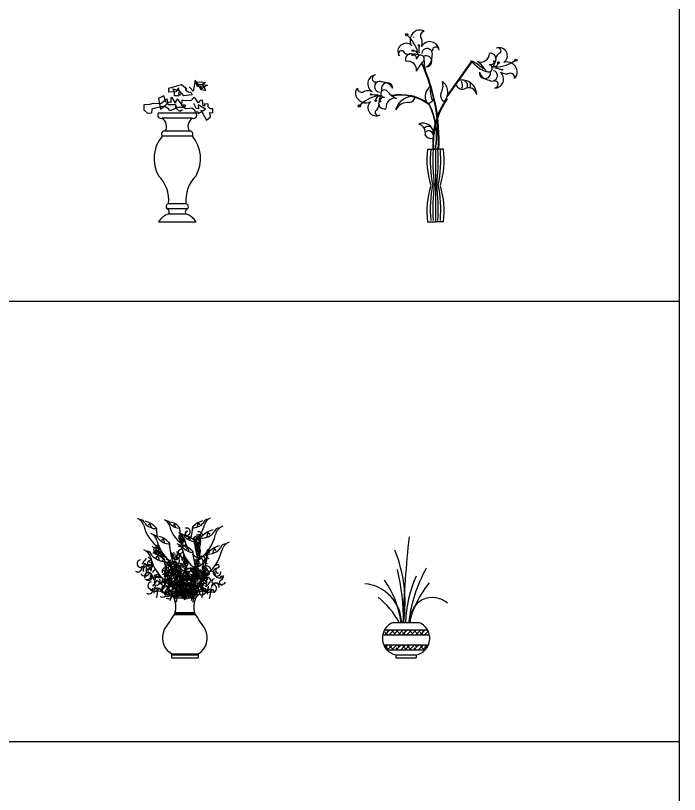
# Model space of a CAD drawing. Header units: millimetres. Extents: x 22565 to 38821, y 15578 to 26720.
# Drawn here: x 36164 to 38821, y 21149 to 24268 of the extents above; entities that cross this region are included whole.
import ezdxf

# ---------------------------------------------------------------- set-up
doc = ezdxf.new("R2010")
doc.units = ezdxf.units.MM
doc.layers.add('www.cad-blocks.net', color=7, linetype='Continuous')

# ---------------------------------------------------------------- blocks, each defined once
blk = doc.blocks.new('A$C1A305E3F')
for p, q in [((204.4, 566.7), (196.6, 522.9)), ((230.3, 528.5), (204.4, 566.7)), ((98.8, 535.2), (149.4, 549.8)), ((98.8, 519.5), (98.8, 535.2)), ((115.7, 531.9), (140.4, 526.2)), ((121.8, 520.4), (115.7, 531.9)), ((138.2, 536.4), (126.9, 520.6)), ((140.4, 526.2), (138.2, 536.4)), ((149.4, 549.8), (170.7, 533)), ((170.7, 533), (166.2, 528.5)), ((196.6, 522.9), (180.8, 540.8)), ((203.3, 558.8), (228, 561)), ((210.1, 552.1), (203.3, 558.8)), ((214.5, 539.7), (210.1, 552.1)), ((210.1, 552.1), (253.9, 547.6)), ((228, 544.2), (214.5, 539.7)), ((228, 561), (246, 557.7)), ((230.3, 533), (228, 544.2)), ((240.4, 539.7), (230.3, 533)), ((246, 557.7), (232, 549.8)), ((232, 549.8), (243.8, 533)), ((253.9, 547.6), (240.4, 539.7)), ((243.8, 533), (246, 526.2)), ((78.6, 504.9), (57.3, 493.7)), ((87.6, 479.1), (78.6, 504.9)), ((126.9, 520.6), (98.8, 519.5)), ((122.4, 503.8), (121.8, 520.4)), ((138.2, 504.9), (122.4, 503.8)), ((140.4, 526.2), (138.2, 504.9)), ((150, 515), (138.2, 504.9)), ((138.2, 504.9), (144.1, 510)), ((159.5, 503.8), (140.4, 526.2)), ((193.2, 508.3), (159.5, 503.8)), ((166.2, 528.5), (176.4, 520.6)), ((176.4, 520.6), (187.6, 518.4)), ((187.6, 518.4), (193.2, 508.3)), ((246, 526.2), (230.3, 528.5)), ((0, 470.1), (22.5, 471.2)), ((0, 446.5), (0, 470.1)), ((22.5, 471.2), (38.2, 474.6)), ((38.2, 474.6), (67.4, 473.5)), ((57.3, 493.7), (66.3, 451)), ((67.4, 473.5), (91, 492.6)), ((82, 463.4), (97.2, 478.5)), ((106.7, 478), (87.6, 479.1)), ((91, 492.6), (95.5, 469)), ((95.5, 469), (125.8, 469)), ((112.3, 498.2), (106.7, 495.9)), ((106.7, 495.9), (106.7, 478)), ((125.8, 474.6), (112.3, 498.2)), ((133.7, 492.6), (125.8, 481.3)), ((125.8, 481.3), (125.8, 474.6)), ((125.8, 469), (126.9, 462.3)), ((159.5, 458.9), (133.7, 492.6)), ((151.6, 487), (150.5, 465.6)), ((150.5, 465.6), (162.9, 470.1)), ((164, 484.7), (151.6, 487)), ((162.9, 470.1), (166.2, 463.4)), ((189.8, 485.8), (164, 484.7)), ((192.1, 490.3), (189.8, 485.8)), ((198.8, 498.2), (192.1, 490.3)), ((204.4, 494.8), (198.8, 498.2)), ((208.9, 454.4), (198.8, 473.5)), ((216.8, 476.9), (204.4, 494.8)), ((222.4, 480.2), (216.8, 476.9)), ((216.8, 467.9), (217.9, 452.2)), ((246, 451), (216.8, 467.9)), ((223.5, 485.8), (222.4, 480.2)), ((233.6, 487), (223.5, 485.8)), ((237, 464.5), (233.6, 487)), ((242.6, 472.4), (242.6, 463.4)), ((256.1, 471.2), (242.6, 472.4)), ((256.1, 460), (256.1, 471.2)), ((15.7, 433.1), (0, 446.5)), ((31.5, 451), (30.3, 435.3)), ((44.9, 454.4), (31.5, 451)), ((82, 463.4), (44.9, 454.4)), ((66.3, 451), (82, 463.4)), ((98.8, 451), (82, 463.4)), ((102.2, 444.3), (98.8, 451)), ((112.3, 448.8), (102.2, 444.3)), ((129.2, 454.4), (112.3, 448.8)), ((126.9, 462.3), (124, 459.1)), ((124, 459.1), (159.5, 458.9)), ((142.7, 442.1), (129.2, 454.4)), ((153.9, 448.8), (142.7, 442.1)), ((166.2, 463.4), (159.5, 458.9)), ((159.5, 458.9), (166.2, 453.3)), ((166.2, 453.3), (182, 455.5)), ((182, 455.5), (191, 456.6)), ((191, 456.6), (202.2, 447.7)), ((202.2, 447.7), (204.4, 440.9)), ((204.4, 440.9), (214.5, 442.1)), ((217.9, 452.2), (208.9, 454.4)), ((214.5, 442.1), (216.8, 434.2)), ((216.8, 434.2), (246, 451)), ((226.9, 448.8), (250.5, 407.3)), ((242.6, 463.4), (237, 464.5)), ((264, 452.2), (256.1, 460)), ((262.8, 437.6), (275.2, 436.4)), ((266.2, 420.7), (262.8, 437.6)), ((275.2, 452.2), (264, 452.2)), ((275.2, 442.1), (275.2, 452.2)), ((275.2, 436.4), (275.2, 442.1)), ((30.3, 435.3), (15.7, 433.1)), ((209.2, 435.1), (56.6, 435.1)), ((193.3, 414.3), (72.5, 414.3)), ((250.5, 407.3), (266.2, 420.7)), ((193.3, 343.4), (72.5, 343.4)), ((181.1, 363), (84.8, 363)), ((167.6, 72.1), (98.2, 72.1)), ((172.5, 51.3), (93.3, 51.3)), ((167.6, 30.6), (98.2, 30.6)), ((57.9, 0), (208, 0))]:
    blk.add_line(p, q)
for centre, radius, start, end in [((69.1, 428.1), 14.3, 150.8087, 284.0366), ((51.9, 382.3), 38.1, 329.5955, 57.2056), ((213.9, 382.3), 38.1, 122.7944, 210.4045), ((196.7, 428.1), 14.3, 255.9634, 29.1913), ((180.6, 253.3), 140.7, 140.19, 209.2554), ((82.1, 351), 12.2, 77.6069, 218.3503), ((183.7, 351), 12.2, 321.6497, 102.3931), ((85.2, 253.3), 140.7, 330.7446, 39.81), ((-38.4, 86.6), 137.3, 353.9626, 45.526), ((304.2, 86.6), 137.3, 134.474, 186.0374), ((99.8, 60.8), 11.4, 97.7566, 235.7467), ((166.1, 60.8), 11.4, 304.2533, 82.2434), ((86.1, 38.7), 14.6, 326.3131, 60.1835), ((179.8, 38.7), 14.6, 119.8165, 213.6869), ((116.2, -35.1), 68.1, 105.327, 148.962), ((149.6, -35.1), 68.1, 31.038, 74.673)]:
    blk.add_arc(centre, radius, start, end)
blk = doc.blocks.new('A$C2B0B4164')
for p, q in [((521.5, 716), (663.1, 917.5)), ((524.8, 713.8), (666.4, 915.3)), ((663.1, 917.5), (711.3, 875.4)), ((711.3, 875.4), (744.4, 860.4)), ((412.7, 415), (457.6, 415)), ((457.6, 415), (457.6, 0.8)), ((502.5, 415), (457.6, 415)), ((412.7, 0), (457.6, 0)), ((502.5, 0), (457.6, 0))]:
    blk.add_line(p, q)
for centre, radius in [((292.3, 1070.9), 6.46), ((328.2, 979.1), 4.69), ((362.2, 1009.6), 3.13), ((326.7, 953.9), 3.13), ((793.2, 917.6), 3.13), ((817.4, 910.4), 4.69), ((918, 924.3), 6.46), ((839.3, 870.3), 3.13), ((87.3, 728.3), 3.13), ((21.5, 662.6), 6.46), ((115.5, 692.3), 4.69), ((140.5, 689.2), 3.13)]:
    blk.add_circle(centre, radius)
for centre, radius, start, end in [((158, 914.2), 206.3, 15.2563, 49.4157), ((374.8, 1036.8), 62.4, 114.3737, 209.5955), ((366, 1055.3), 42, 51.0867, 113.8567), ((395.2, 1064.2), 23.9, 96.7251, 226.8237), ((358.6, 1092.4), 43.7, 231.2119, 237.4382), ((295, 1025.3), 86.5, 344.4603, 14.3626), ((425.1, 978), 52.6, 13.7821, 152.7222), ((289.4, 974), 47, 47.4326, 212.1274), ((474.7, 983.4), 112.6, 166.4198, 189.0061), ((409.5, 961.2), 30.2, 338.7278, 177.1824), ((458.9, 980.3), 19.4, 6.3475, 186.2145), ((821.4, 949.3), 47, 304.1629, 108.8578), ((814.3, 977.7), 18, 322.126, 116.7489), ((263.4, 960.6), 18, 65.3957, 220.0186), ((305, 997.6), 39.8, 211.1051, 278.4003), ((317.7, 928.8), 32.7, 2.8859, 199.5573), ((328.8, 947.9), 31.3, 9.2537, 99.7224), ((339.4, 927.4), 31.9, 57.7416, 110.9434), ((372.4, 932), 21.1, 326.8494, 177.2381), ((403.6, 917.8), 32.4, 275.6593, 118.676), ((368.1, 943.8), 69.9, 303.5961, 5.3153), ((716.7, 962.7), 49.1, 247.446, 359.6466), ((770.9, 932.1), 32.7, 259.6162, 96.2877), ((840.7, 928.7), 39.8, 107.8355, 175.1306), ((300.4, 869), 49.1, 350.7157, 102.9162), ((520.6, 785.8), 187.5, 134.1143, 156.3305), ((-583.7, 465.9), 1058.2, 357.2177, 24.6664), ((-580.3, 465.9), 1058.2, 357.2177, 24.6664), ((824.8, 943.3), 433.4, 183.0041, 193.873), ((571.2, 708.4), 230, 46.5722, 67.2803), ((585.2, 767.5), 187.5, 30.8447, 53.0608), ((761.4, 878.1), 21.1, 223.5798, 73.9685), ((786.9, 917), 31.3, 265.9841, 356.4528), ((764.5, 911.3), 31.9, 314.472, 7.6737), ((793.3, 1090.9), 206.3, 271.9867, 306.1461), ((862.9, 851.8), 62.4, 11.1041, 106.3259), ((740.5, 851.1), 32.4, 172.3897, 15.4064), ((773.9, 879.7), 69.9, 200.3265, 262.0457), ((781.4, 835.4), 30.2, 235.4582, 73.9128), ((794.1, 816.3), 52.6, 270.5124, 49.4526), ((788, 766.8), 112.6, 63.1501, 85.7365), ((870, 932.1), 86.5, 241.1907, 271.093), ((884.9, 825.6), 23.9, 353.4554, 123.5541), ((882.9, 853.1), 42, 307.8171, 10.587), ((123, 789), 52.6, 99.9627, 238.9029), ((115.2, 818.9), 19.4, 96.3475, 276.2145), ((138.8, 772.2), 30.2, 64.9085, 263.3631), ((410.7, 778.6), 89.9, 329.7155, 15.4), ((448.3, 739.6), 79.8, 319.9584, 52.0761), ((608.8, 726.1), 84.3, 0.8012, 102.3721), ((572, 780.2), 40.5, 335.4354, 33.3763), ((613.4, 779.9), 27.6, 337.6085, 67.6895), ((765.4, 775.7), 43.7, 41.7616, 47.9879), ((796.9, 785.5), 19.4, 266.8972, 86.7642), ((42, 735.2), 42, 137.2674, 200.0373), ((35, 764.8), 23.9, 182.9057, 313.0044), ((144.7, 833.7), 43.7, 231.2119, 237.4382), ((181.7, 763.4), 32.4, 1.84, 204.8567), ((153.4, 729.8), 69.9, 29.7768, 91.496), ((466.5, 716.5), 68.7, 121.0301, 209.9892), ((555.5, 746.2), 127.8, 166.7656, 205.4832), ((612.3, 802.4), 43.5, 191.7854, 285.4296), ((646.9, 719.5), 46.9, 9.5813, 119.3634), ((601.4, 783), 56.1, 339.6005, 7.7044), ((61, 742.7), 62.4, 200.5544, 295.7762), ((168.9, 518.2), 206.3, 101.437, 135.5964), ((67.2, 662.3), 86.5, 70.641, 100.5433), ((121, 838.8), 112.6, 252.6004, 275.1868), ((146.6, 690.8), 31.3, 95.4344, 185.9031), ((167.9, 700.1), 31.9, 143.9223, 197.124), ((165.4, 733.3), 21.1, 53.0301, 263.4188), ((321.1, 871.4), 187.5, 220.295, 242.5111), ((259.1, 454), 269.8, 53.1322, 101.1699), ((260.2, 457.3), 269.8, 53.1322, 101.1699), ((332.9, 610.7), 107.7, 87.4522, 164.144), ((306.1, 716.8), 34.6, 272.4351, 357.4811), ((523.6, 721.3), 37.3, 161.189, 242.4685), ((118, 653.3), 47, 133.6132, 298.3081), ((95.5, 670.4), 39.8, 297.2858, 4.5809), ((164.9, 678.5), 32.7, 89.0666, 285.738), ((223.5, 657.3), 49.1, 76.8963, 189.0969), ((300.4, 601.6), 80.9, 84.9167, 151.6163), ((294.1, 873.7), 233.7, 302.3218, 308.674), ((49.3, 486.1), 414.7, 349.5986, 26.3113), ((50.4, 489.4), 414.7, 349.5986, 26.3113), ((891.8, 450.5), 450.1, 145.3685, 184.5798), ((895.2, 448.2), 450.1, 145.3685, 184.5798), ((129.6, 626.5), 18, 151.5764, 306.1992), ((386.1, 503.9), 60.1, 0.8219, 113.783), ((348.4, 509.3), 51.4, 344.7389, 74.8216), ((417.5, 509.2), 36.2, 73.0895, 134.9447), ((431.1, 514.8), 38.3, 210.0012, 283.6617), ((419.8, 496.4), 23.5, 5.6223, 132.3572), ((880.2, 350.9), 471.9, 172.1989, 197.4216), ((1125.3, 352.5), 698.1, 174.8994, 191.8426), ((1728.7, 355), 1286.3, 177.3475, 186.5083), ((-813.5, 355), 1286.3, 353.4917, 2.6525), ((-210.1, 352.5), 698.1, 348.1574, 5.1006), ((35, 350.9), 471.9, 342.5784, 7.8011), ((880.2, 64.1), 471.9, 162.5784, 187.8011), ((1125.3, 69.4), 698.1, 168.1574, 185.1006), ((1728.7, 66.9), 1286.3, 173.4917, 182.6525), ((-813.5, 66.9), 1286.3, 357.3475, 6.5083), ((-210.1, 69.4), 698.1, 354.8994, 11.8426), ((35, 64.1), 471.9, 352.1989, 17.4216)]:
    blk.add_arc(centre, radius, start, end)
blk = doc.blocks.new('*X53')
at = {"color": 0}
for p, q in [((53487.5, -6314.3), (53487.5, -6300)), ((53500, -6314.3), (53500, -6294.3)), ((53512.5, -6314.3), (53512.5, -6300)), ((53525, -6314.3), (53525, -6294.3)), ((53537.5, -6314.3), (53537.5, -6300)), ((53550, -6314.3), (53550, -6294.3)), ((53562.5, -6314.3), (53562.5, -6300)), ((53575, -6314.3), (53575, -6294.3)), ((53587.5, -6314.3), (53587.5, -6300)), ((53600, -6314.3), (53600, -6294.3)), ((53612.5, -6314.3), (53612.5, -6300)), ((53625, -6314.3), (53625, -6294.3)), ((53637.5, -6314.3), (53637.5, -6300)), ((53650, -6314.3), (53650, -6294.3)), ((53662.5, -6314.3), (53662.5, -6300)), ((53675, -6314.3), (53675, -6294.3)), ((53687.5, -6314.3), (53687.5, -6300)), ((53700, -6314.3), (53700, -6294.3))]:
    blk.add_line(p, q, dxfattribs=at)
blk = doc.blocks.new('A$C60EF3755')
for p, q in [((186.8, 450.2), (203.8, 442.1)), ((150.2, 247.1), (244.8, 247.1)), ((153.7, 239.7), (241.3, 239.7)), ((164.3, 247.1), (230.7, 247.1)), ((155.5, 173.1), (239.6, 173.1)), ((158.6, 180.5), (236.9, 180.5)), ((144.1, 14.7), (144.1, 0)), ((144.1, 14.7), (251, 14.7)), ((144.1, 11.1), (251, 11.1)), ((251, 14.7), (251, 0)), ((144.1, 0), (251, 0))]:
    blk.add_line(p, q)
for points in [[(144.1, 14.7, -0.387997), (116.3, 113.5, 0.002068), (156.5, 174.7, 0.202525), (150.2, 247.1)], [(251, 14.7, 0.387997), (278.8, 113.5, -0.002068), (238.6, 174.7, -0.202525), (244.8, 247.1)]]:
    blk.add_lwpolyline(points, format="xyb")
for centre, radius, start, end in [((-7.4, 519.5), 41.2, 14.5939, 68.726), ((19.1, 534.3), 18, 12.4562, 95.3561), ((83.4, 577.7), 61.2, 220.1889, 270.8542), ((22.8, 472.1), 75.9, 42.5308, 76.8744), ((60, 526.6), 9.34, 108.411, 161.5367), ((39.8, 520), 23.2, 358.8248, 41.8566), ((103.1, 520.8), 33.4, 14.5939, 68.726), ((124.5, 532.8), 14.5, 12.4562, 95.3561), ((176.6, 567.9), 49.6, 220.1889, 270.8542), ((127.5, 482.4), 61.5, 42.5308, 76.8744), ((157.7, 526.5), 7.57, 108.411, 161.5367), ((141.3, 521.2), 18.8, 358.8248, 41.8566), ((227.2, 577.4), 57.8, 269.1458, 319.8111), ((284.5, 477.7), 71.7, 103.1256, 137.4692), ((137.4, 563.8), 141.5, 315.004, 347.128), ((268.4, 522.9), 21.9, 138.1434, 181.1752), ((249.3, 529.2), 8.83, 18.4633, 71.589), ((287.9, 536.4), 17, 84.6439, 167.5438), ((313, 522.4), 38.9, 111.274, 165.4061), ((178.4, 563.2), 149.7, 192.872, 236.1055), ((73.5, 513.4), 11.2, 321.2368, 64.1659), ((439.7, 544.7), 358.7, 186.1034, 189.5299), ((253.6, 556.2), 121.3, 192.872, 236.1055), ((168.6, 515.9), 9.1, 321.2368, 64.1659), ((160.7, 468), 34.3, 14.5939, 68.726), ((465.2, 541.2), 290.5, 186.1034, 197.2966), ((204.2, 504.5), 14.7, 231.2989, 113.2753), ((208.7, 496), 10.9, 99.5536, 273.877), ((209.2, 495), 10.9, 99.5536, 273.877), ((-109.5, 546.2), 338.9, 348.6849, 353.8966), ((236.6, 516.7), 10.6, 115.8341, 218.7632), ((253.2, 488.8), 14.7, 358.4805, 113.2753), ((260.3, 549.5), 71.4, 269.1458, 319.8111), ((331, 426.3), 88.5, 103.1256, 137.4692), ((311.1, 482.2), 27, 138.1434, 181.1752), ((287.5, 489.9), 10.9, 18.4633, 71.589), ((335.2, 498.9), 20.9, 84.6439, 167.5438), ((366.1, 481.6), 48.1, 111.274, 165.4061), ((45.7, 459.1), 41.2, 14.5939, 68.726), ((72.1, 473.9), 18, 12.4562, 95.3561), ((231.5, 502.8), 149.7, 192.872, 236.1055), ((136.4, 517.3), 61.2, 220.1889, 270.8542), ((75.8, 411.7), 75.9, 42.5308, 76.8744), ((113, 466.2), 9.34, 108.411, 161.5367), ((92.8, 459.6), 23.2, 358.8248, 41.8566), ((183.2, 482.8), 10.9, 99.5536, 273.877), ((183.7, 481.8), 10.9, 99.5536, 273.877), ((187.1, 477.3), 10.9, 99.5536, 273.877), ((187.6, 476.3), 10.9, 99.5536, 273.877), ((188.3, 467.5), 10.9, 99.5536, 273.877), ((188.8, 466.5), 10.9, 99.5536, 273.877), ((192.2, 462), 10.9, 99.5536, 273.877), ((182.8, 480.3), 15, 12.4562, 95.3561), ((192.7, 461), 10.9, 99.5536, 273.877), ((197.9, 468.3), 15.5, 113.3874, 190.2451), ((188.4, 462.3), 14.7, 67.2774, 113.2753), ((198.4, 467.3), 15.5, 113.5513, 190.2451), ((188.9, 461.3), 14.7, 68.5059, 113.2753), ((201.9, 462.8), 15.5, 120.3841, 190.2451), ((192.4, 456.7), 14.7, 78.5456, 113.2753), ((202.4, 461.8), 15.5, 121.3843, 190.2451), ((192.9, 455.7), 14.7, 79.4756, 113.2753), ((127.3, 489.8), 67.3, 339.0222, 349.7295), ((127.8, 488.8), 67.3, 339.0222, 349.2823), ((57.2, 587.3), 182.1, 317.5279, 319.5788), ((57.7, 586.2), 182.1, 317.5279, 319.5061), ((315.6, 504.4), 124.8, 192.872, 210.4659), ((236.4, 516.4), 51, 220.1889, 270.8542), ((185.8, 428.5), 63.2, 42.5308, 76.8744), ((216.9, 473.9), 7.79, 108.411, 161.5367), ((200, 468.4), 19.3, 358.8248, 41.8566), ((232.7, 466.1), 10.9, 99.5536, 116.9025), ((234.9, 468), 6.5, 279.5536, 144.4987), ((245, 470.9), 15.2, 3.0775, 169.6958), ((231.5, 494.2), 21, 267.2115, 326.9467), ((241.8, 459.9), 15.2, 3.0775, 129.7826), ((228.1, 462.9), 9.37, 321.2368, 64.1659), ((228.3, 483.1), 21, 295.4649, 326.9467), ((173.7, 462), 67.3, 342.9816, 8.2873), ((176.8, 473), 67.3, 339.0222, 8.2873), ((106.7, 570.5), 182.1, 317.5279, 326.6766), ((253.2, 488.8), 14.7, 231.2989, 291.9444), ((250.1, 477.7), 14.7, 26.9197, 113.2753), ((149.4, 532.6), 174.7, 303.8945, 347.128), ((271.8, 474.5), 13.1, 115.8341, 218.7632), ((81.9, 460.2), 21, 219.4077, 305.6566), ((83.1, 432.1), 10.9, 99.5536, 273.877), ((85.3, 434), 6.5, 279.5536, 144.4987), ((95.4, 436.9), 15.2, 107.4572, 201.4326), ((27.3, 439), 67.3, 339.0222, 8.2873), ((126.5, 453), 11.2, 321.2368, 64.1659), ((492.7, 484.3), 358.7, 186.1034, 197.2966), ((154.2, 424.3), 34.3, 14.5939, 68.726), ((176.5, 431.9), 14.7, 72.4369, 113.2753), ((178.6, 439.5), 6.5, 65.198, 144.4987), ((176.3, 436.6), 15, 12.4562, 95.3561), ((178.6, 439.5), 6.5, 279.5536, 358.742), ((229.8, 472.8), 51, 220.1889, 270.8542), ((188.4, 462.3), 14.7, 282.4307, 329.3977), ((188.9, 461.3), 14.7, 286.6407, 329.1262), ((179.3, 384.8), 63.2, 42.5308, 76.8744), ((190.7, 460.3), 15.1, 289.226, 322.6142), ((191.2, 459.2), 15.1, 292.8444, 322.5303), ((192.4, 456.7), 14.7, 300.138, 323.7718), ((192.9, 455.7), 14.7, 303.3572, 323.8177), ((210.4, 430.2), 7.79, 108.411, 161.5367), ((193.5, 424.7), 19.3, 358.8248, 41.8566), ((237.9, 445.5), 14.7, 278.3512, 113.2753), ((533.3, 488.9), 298.9, 186.1034, 197.2966), ((244.3, 440.5), 15.5, 26.6504, 120.1543), ((231.7, 456.9), 6.5, 318.9324, 33.3608), ((234.8, 434.4), 14.7, 299.7489, 80.9435), ((103.6, 559.4), 182.1, 317.5279, 326.6766), ((229.7, 427.6), 15.2, 3.0775, 55.0064), ((237.8, 450.8), 10.9, 273.5775, 273.877), ((236.3, 449), 15.1, 282.0749, 8.8509), ((250.1, 477.7), 14.7, 231.2989, 316.34), ((-155.5, 511), 418.5, 342.7034, 353.8966), ((260.3, 423.8), 15.2, 103.7502, 201.4326), ((285.4, 485.4), 71.4, 269.1458, 319.8111), ((356.1, 362.2), 88.5, 103.1256, 137.4692), ((360.4, 434.8), 20.9, 84.6439, 167.5438), ((391.3, 417.5), 48.1, 111.274, 165.4061), ((16.4, 388.9), 45.8, 14.5939, 68.726), ((45.9, 405.4), 19.9, 12.4562, 95.3561), ((117.3, 453.6), 68, 220.1889, 270.8542), ((49.9, 336.3), 84.3, 42.5308, 76.8744), ((86.7, 415), 15.1, 96.0568, 169.8051), ((88.2, 416.8), 10.9, 99.5536, 184.0058), ((91.3, 396.9), 10.4, 108.411, 161.5367), ((98.3, 441.3), 21, 219.4077, 290.4445), ((97.8, 417.6), 15.5, 85.7465, 190.2451), ((88.4, 411.5), 14.7, 327.2786, 113.2753), ((68.9, 389.5), 25.8, 358.8248, 41.8566), ((99.5, 413.2), 10.9, 99.5536, 191.1525), ((-42.8, 536.5), 182.1, 317.5279, 322.9549), ((103.1, 396.2), 15.1, 96.0568, 127.396), ((104.6, 397.9), 10.9, 99.5536, 132.0755), ((86.7, 415), 15.1, 320.0864, 8.8509), ((114.3, 398.7), 15.5, 102.0269, 158.999), ((43.7, 420.2), 67.3, 340.838, 354.9817), ((141.6, 417), 10.9, 99.5536, 105.771), ((128.4, 413.8), 15.5, 349.7549, 47.2639), ((155.9, 409.1), 10.9, 99.5536, 273.877), ((159.9, 403.6), 10.9, 99.5536, 273.877), ((170.7, 394.7), 15.5, 349.7549, 190.2451), ((100.1, 416.1), 67.3, 339.0222, 8.2873), ((30, 513.6), 182.1, 317.5279, 326.6766), ((176.5, 431.9), 14.7, 231.2989, 332.4954), ((181.4, 422.3), 10.9, 99.5536, 273.877), ((201.2, 390.8), 15.5, 105.6835, 190.2451), ((309, 460.7), 124.8, 192.872, 236.1055), ((201.9, 407.4), 10.9, 141.9734, 273.877), ((221.6, 419.2), 9.37, 321.2368, 64.1659), ((315.6, 504.4), 124.8, 226.3461, 236.1055), ((526.8, 445.3), 298.9, 186.1034, 197.2966), ((246.8, 447.1), 21, 253.6965, 291.7797), ((257.1, 412.7), 15.2, 99.4635, 159.3242), ((243.6, 436), 21, 270.1395, 294.2688), ((94.4, 513), 182.1, 325.7449, 326.6766), ((265.6, 390.2), 15.5, 349.7549, 190.2451), ((189, 414.9), 67.3, 339.0222, 8.2873), ((192.1, 425.9), 67.3, 339.0222, 8.2873), ((174.5, 468.5), 174.7, 303.8945, 347.128), ((282.4, 405.3), 6.5, 279.5536, 144.4987), ((292.9, 408.6), 10.9, 99.5536, 273.877), ((296.9, 410.4), 13.1, 115.8341, 218.7632), ((290.1, 425.7), 6.5, 279.5536, 144.4987), ((336.2, 418.1), 27, 138.1434, 181.1752), ((312.6, 425.8), 10.9, 18.4633, 71.589), ((20.8, 376.3), 15.1, 96.0568, 8.8509), ((-108.8, 497.7), 182.1, 317.5279, 326.6766), ((52.8, 391.7), 21, 219.4077, 316.0053), ((53, 368.9), 14.7, 231.2989, 113.2753), ((62.5, 375), 15.5, 86.8616, 190.2451), ((66.6, 416.9), 21, 219.4077, 256.3997), ((222.9, 437.5), 166.3, 192.872, 236.1055), ((-1.9, 370.5), 67.3, 339.0222, 8.2873), ((74.5, 386.3), 14.7, 231.2989, 251.4381), ((110.7, 389.8), 15.2, 3.0775, 123.987), ((122.9, 403.3), 21, 219.4077, 326.9467), ((42.5, 391.9), 67.3, 3.1609, 8.2873), ((97.2, 413.1), 21, 305.5446, 326.9467), ((106.3, 382.2), 12.5, 321.2368, 64.1659), ((100.8, 388.9), 16.7, 355.9491, 23.7045), ((513.2, 416.9), 398.5, 186.1034, 197.2966), ((-17.1, 526.7), 182.1, 317.5279, 318.0072), ((132.9, 364.2), 15.1, 96.0568, 8.8509), ((-132.2, 210.5), 318.8, 7.6368, 37.5908), ((139.4, 394), 21, 219.4077, 326.9467), ((129, 376.8), 6.5, 279.5536, 144.4987), ((68.3, 382.2), 67.3, 339.0222, 8.2873), ((144.7, 397.9), 14.7, 231.2989, 284.9477), ((152.9, 370.7), 15.2, 3.0775, 201.4326), ((3.4, 485.7), 182.1, 317.5279, 326.6766), ((147.9, 375.7), 16.7, 236.7225, 23.7045), ((156.9, 365.2), 15.2, 3.0775, 201.4326), ((161.2, 388.6), 14.7, 231.2989, 113.2753), ((-70, 255.1), 253.9, 359.3056, 28.4885), ((170, 390.2), 21, 219.4077, 326.9467), ((174.7, 362.9), 15.5, 349.7549, 190.2451), ((115.4, 369), 67.3, 339.0222, 8.2873), ((191.8, 384.8), 14.7, 231.2989, 113.2753), ((195.7, 379.2), 14.7, 231.2989, 113.2753), ((202, 381.2), 10.9, 99.5536, 273.877), ((208.4, 372.6), 15.5, 92.9299, 190.2451), ((199.1, 398.4), 6.5, 103.4128, 144.4987), ((205.1, 394.8), 10.9, 128.4672, 273.877), ((-279.2, 305.8), 484.4, 352.9949, 11.5777), ((206.7, 379.7), 10.9, 99.5536, 273.877), ((199.1, 398.4), 6.5, 279.5536, 315.6588), ((594.2, 261.8), 372.1, 160.5438, 181.5098), ((223.9, 391.5), 15.1, 316.3373, 8.8509), ((239.8, 369.6), 10.9, 99.5536, 114.7993), ((238.6, 397.7), 21, 262.2938, 326.9467), ((242, 371.5), 6.5, 279.5536, 144.4987), ((179.8, 368.4), 67.3, 339.0222, 8.2873), ((184, 376.6), 67.3, 339.0222, 8.2873), ((256.2, 384.2), 14.7, 231.2989, 113.2753), ((253.1, 372.2), 6.5, 279.5536, 144.4987), ((-130.4, 446.9), 418.5, 342.7034, 353.8966), ((281.8, 373.4), 10.9, 99.5536, 273.877), ((285.3, 388.2), 10.9, 99.5536, 273.877), ((9.2, 359.9), 16.7, 236.7225, 23.7045), ((44.8, 351), 15.2, 3.0775, 201.4326), ((-23.4, 353.1), 67.3, 339.0222, 8.2873), ((59.1, 348.3), 10.9, 99.5536, 273.877), ((56.2, 365.4), 6.5, 279.5536, 144.4987), ((-66.7, 464), 182.1, 317.5279, 323.0174), ((99.3, 345.2), 15.5, 176.1025, 190.2451), ((110.9, 342.2), 6.5, 279.5536, 144.4987), ((121, 345.1), 15.2, 3.0775, 201.4326), ((121.3, 347.8), 16.7, 236.7225, 23.7045), ((52.8, 347.2), 67.3, 339.0222, 8.2873), ((-17.2, 444.7), 182.1, 317.5279, 326.6766), ((131.9, 359.6), 10.9, 99.5536, 273.877), ((136.9, 337.2), 10.9, 99.5536, 273.877), ((143.5, 362.3), 21, 219.4077, 326.9467), ((149.2, 342), 15.2, 3.0775, 201.4326), ((156.9, 339), 15.2, 3.0775, 201.4326), ((160.1, 352.5), 15.2, 3.0775, 201.4326), ((155, 357.6), 16.7, 236.7225, 23.7045), ((161.6, 337.5), 15.2, 3.0775, 201.4326), ((88.8, 341.1), 67.3, 339.0222, 8.2873), ((162.9, 340.7), 10.9, 99.5536, 273.877), ((160, 357.9), 6.5, 279.5536, 144.4987), ((165.2, 356.9), 14.7, 231.2989, 113.2753), ((178.7, 356.9), 21, 219.4077, 326.9467), ((187, 338), 15.1, 96.0568, 8.8509), ((192.2, 333.7), 15.2, 3.0775, 201.4326), ((194.4, 333.8), 15.5, 349.7549, 190.2451), ((53.7, 452.7), 182.1, 317.5279, 326.6766), ((200.8, 334.2), 10.9, 99.5536, 273.877), ((57.4, 459.5), 182.1, 317.5279, 326.6766), ((197.9, 351.4), 6.5, 279.5536, 144.4987), ((204.7, 354.8), 16.7, 236.7225, 23.7045), ((207.3, 349.8), 10.9, 99.5536, 273.877), ((212.4, 334.6), 10.9, 99.5536, 273.877), ((217.3, 334.1), 10.9, 99.5536, 273.877), ((214.4, 351.3), 6.5, 279.5536, 144.4987), ((219.2, 330.7), 14.7, 231.2989, 113.2753), ((228.7, 336.8), 15.5, 349.7549, 190.2451), ((227.9, 372.6), 14.7, 231.2989, 321.1101), ((86.7, 492.6), 182.1, 317.5279, 318.125), ((240.3, 345.9), 15.2, 3.0775, 201.4326), ((240.1, 339.3), 10.9, 99.5536, 273.877), ((237.3, 356.5), 6.5, 279.5536, 144.4987), ((-908.6, 337.5), 1144.5, 355.4549, 1.1713), ((244.9, 354.3), 10.9, 99.5536, 273.877), ((172.1, 348), 67.3, 339.0222, 8.2873), ((179.2, 361.5), 67.3, 339.0222, 8.2873), ((256, 355.1), 10.9, 99.5536, 273.877), ((262.1, 331.7), 15.1, 96.0568, 8.8509), ((258.2, 344.2), 6.5, 279.5536, 144.4987), ((270.9, 330.2), 14.7, 231.2989, 113.2753), ((280.4, 336.3), 15.5, 349.7549, 190.2451), ((277.1, 358.4), 10.9, 99.5536, 273.877), ((275.6, 345.2), 14.7, 231.2989, 113.2753), ((132.6, 453.1), 182.1, 317.5279, 326.6766), ((285.1, 351.3), 15.5, 349.7549, 190.2451), ((303.9, 330.4), 15.5, 349.7549, 190.2451), ((325.6, 342), 15.1, 96.0568, 8.8509), ((331.2, 348.7), 10.9, 99.5536, 273.877), ((328.3, 365.9), 6.5, 279.5536, 144.4987), ((37.5, 348.4), 21, 219.4077, 326.9467), ((51, 325.1), 15.2, 3.0775, 201.4326), ((46, 330.1), 16.7, 236.7225, 23.7045), ((51.2, 326.2), 16.7, 236.7225, 23.7045), ((73.4, 340.6), 21, 219.4077, 326.9467), ((86.9, 317.3), 15.2, 3.0775, 201.4326), ((82.3, 307.3), 16.7, 236.7225, 23.7045), ((13.4, 323.4), 67.3, 339.0222, 8.2873), ((89.8, 339.2), 14.7, 231.2989, 305.6528), ((95.1, 335.2), 14.7, 231.2989, 300.8987), ((-35.7, 445.1), 182.1, 317.5279, 318.5352), ((117.9, 298.4), 15.2, 3.0775, 201.4326), ((113.8, 325), 10.9, 196.433, 273.877), ((114, 319.7), 14.7, 231.2989, 113.2753), ((131.7, 317.1), 15.1, 96.0568, 8.8509), ((126.1, 316.3), 14.7, 231.2989, 113.2753), ((133.9, 298.7), 15.2, 3.0775, 201.4326), ((133.4, 305.4), 10.9, 99.5536, 273.877), ((130.5, 322.6), 6.5, 279.5536, 144.4987), ((142.2, 316.6), 14.7, 231.2989, 113.2753), ((148.2, 317.1), 15.1, 96.0568, 8.8509), ((151.7, 322.7), 15.5, 349.7549, 190.2451), ((2.2, 438.6), 182.1, 317.5279, 326.6766), ((18.7, 438.6), 182.1, 317.5279, 326.6766), ((164, 309.8), 14.7, 231.2989, 113.2753), ((173.5, 315.9), 15.5, 349.7549, 190.2451), ((171.7, 314.8), 16.7, 236.7225, 23.7045), ((175.4, 321.7), 16.7, 236.7225, 23.7045), ((180.5, 309.7), 14.7, 231.2989, 113.2753), ((190, 315.8), 15.5, 349.7549, 190.2451), ((192.1, 310), 15.1, 96.0568, 8.8509), ((193.8, 329.3), 21, 219.4077, 326.9467), ((185.6, 309.8), 6.5, 279.5536, 144.4987), ((197.5, 336.1), 21, 219.4077, 326.9467), ((119.1, 307), 67.3, 339.0222, 8.2873), ((211, 312.8), 15.2, 3.0775, 201.4326), ((62.5, 431.5), 182.1, 317.5279, 326.6766), ((139.1, 308.1), 67.3, 339.0222, 8.2873), ((221.5, 330.8), 21, 219.4077, 326.9467), ((142.8, 314.9), 67.3, 339.0222, 8.2873), ((223.3, 354.4), 21, 219.4077, 326.9467), ((224.3, 302.7), 14.7, 231.2989, 113.2753), ((232.1, 316.1), 15.2, 3.0775, 201.4326), ((227.1, 321.2), 16.7, 236.7225, 23.7045), ((233.8, 308.7), 15.5, 349.7549, 190.2451), ((231.8, 336.2), 16.7, 236.7225, 23.7045), ((511.9, 122.8), 313.8, 140.9337, 156.7345), ((166.8, 309.7), 67.3, 339.0222, 8.2873), ((249.2, 335.6), 21, 219.4077, 326.9467), ((242.9, 312.4), 6.5, 279.5536, 144.4987), ((253.9, 350.6), 21, 219.4077, 326.9467), ((250.5, 315.3), 16.7, 236.7225, 23.7045), ((262.7, 312.3), 15.2, 3.0775, 201.4326), ((261.1, 327.1), 10.9, 99.5536, 273.877), ((267.4, 327.3), 15.2, 3.0775, 201.4326), ((272.7, 329.7), 21, 219.4077, 326.9467), ((194.5, 314.4), 67.3, 339.0222, 8.2873), ((199.3, 329.4), 67.3, 339.0222, 8.2873), ((273.8, 301.6), 10.9, 99.5536, 273.877), ((270.9, 318.8), 6.5, 279.5536, 144.4987), ((286.2, 306.4), 15.2, 3.0775, 201.4326), ((218, 308.5), 67.3, 339.0222, 8.2873), ((315.9, 305.4), 10.9, 99.5536, 273.877), ((336.1, 340.1), 21, 219.4077, 326.9467), ((346.5, 301.6), 10.9, 99.5536, 273.877), ((343.6, 318.8), 6.5, 279.5536, 144.4987), ((64.4, 288.4), 15.1, 96.0568, 8.8509), ((-65.1, 409.9), 182.1, 317.5279, 326.6766), ((96.7, 281.1), 14.7, 231.2989, 113.2753), ((104.4, 321.7), 21, 219.4077, 326.9467), ((119.4, 275.6), 15.1, 96.0568, 8.8509), ((120.1, 300.8), 16.7, 236.7225, 23.7045), ((49.7, 300.5), 67.3, 339.0222, 8.2873), ((128.9, 303.8), 16.7, 236.7225, 23.7045), ((-10.1, 397.1), 182.1, 317.5279, 326.6766), ((142.3, 315.2), 21, 219.4077, 326.9467), ((136.6, 300.7), 16.7, 236.7225, 23.7045), ((138.8, 280), 10.9, 99.5536, 273.877), ((143.6, 269.3), 15.1, 96.0568, 8.8509), ((109.6, 243.7), 58.5, 2.975, 70.5048), ((135.9, 297.2), 6.5, 279.5536, 144.4987), ((68.1, 300.1), 67.3, 339.0222, 8.2873), ((86.4, 215.7), 97.3, 18.6025, 62.6309), ((155.8, 291.9), 15.2, 3.0775, 201.4326), ((158.7, 315.1), 21, 219.4077, 326.9467), ((161.1, 274.4), 15.5, 349.7549, 190.2451), ((87.6, 294), 67.3, 339.0222, 8.2873), ((172.2, 291.9), 15.2, 3.0775, 201.4326), ((176.8, 278.2), 15.1, 96.0568, 8.8509), ((104.1, 294), 67.3, 339.0222, 8.2873), ((180.2, 279.4), 14.7, 231.2989, 113.2753), ((180.5, 293.7), 16.7, 236.7225, 23.7045), ((177.1, 301.9), 6.5, 279.5536, 144.4987), ((189.7, 285.5), 15.5, 349.7549, 190.2451), ((188.4, 292.7), 10.9, 99.5536, 273.877), ((47.2, 399.7), 182.1, 317.5279, 326.6766), ((202.6, 308.1), 21, 219.4077, 326.9467), ((204.8, 284.6), 15.1, 96.0568, 8.8509), ((209.9, 269.3), 15.1, 96.0568, 8.8509), ((203.2, 294.8), 6.5, 279.5536, 144.4987), ((209, 270.8), 14.7, 231.2989, 113.2753), ((216.1, 284.8), 15.2, 3.0775, 201.4326), ((210.7, 275.6), 14.7, 231.2989, 113.2753), ((212.7, 286.3), 10.9, 99.5536, 273.877), ((218.5, 276.9), 15.5, 349.7549, 190.2451), ((75.3, 406), 182.1, 317.5279, 326.6766), ((147.9, 286.9), 67.3, 339.0222, 8.2873), ((80.4, 390.7), 182.1, 317.5279, 326.6766), ((236.9, 268.5), 14.7, 231.2989, 113.2753), ((237, 277.2), 14.7, 231.2989, 113.2753), ((246.4, 274.6), 15.5, 349.7549, 190.2451), ((246.5, 283.3), 15.5, 349.7549, 190.2451), ((243.1, 296.7), 10.9, 99.5536, 273.877), ((245.8, 295.2), 10.9, 99.5536, 273.877), ((251.6, 268), 15.5, 349.7549, 190.2451), ((117.3, 409.8), 182.1, 317.5279, 326.6766), ((277.4, 284.6), 15.1, 96.0568, 8.8509), ((278.9, 286.3), 10.9, 99.5536, 273.877), ((276, 303.5), 6.5, 279.5536, 144.4987), ((147.9, 406), 182.1, 317.5279, 326.6766), ((309.7, 277.2), 14.7, 231.2989, 113.2753), ((319.2, 283.3), 15.5, 349.7549, 190.2451), ((342.3, 314.1), 21, 219.4077, 326.9467), ((52.8, 272), 16.7, 236.7225, 23.7045), ((74.9, 286.5), 21, 219.4077, 326.9467), ((88.4, 263.2), 15.2, 3.0775, 201.4326), ((20.3, 265.3), 67.3, 339.0222, 8.2873), ((107.8, 259.3), 16.7, 236.7225, 23.7045), ((117.3, 280.1), 21, 219.4077, 326.9467), ((129.9, 273.7), 21, 219.4077, 326.9467), ((130.8, 256.8), 15.2, 3.0775, 201.4326), ((125.8, 261.9), 16.7, 236.7225, 23.7045), ((132, 252.9), 16.7, 236.7225, 23.7045), ((143.4, 250.4), 15.2, 3.0775, 201.4326), ((154.1, 267.3), 21, 219.4077, 326.9467), ((75.3, 252.5), 67.3, 339.0222, 8.2873), ((158.4, 284.8), 21, 219.4077, 326.9467), ((167.6, 244), 15.2, 3.0775, 201.4326), ((165.2, 261.8), 16.7, 236.7225, 23.7045), ((93.2, 255.1), 67.3, 339.0222, 8.2873), ((171.9, 261.6), 15.2, 3.0775, 201.4326), ((166.9, 266.6), 16.7, 236.7225, 23.7045), ((99.5, 246.2), 67.3, 339.0222, 8.2873), ((175.9, 261.9), 14.7, 231.2989, 113.2753), ((187.3, 276.2), 21, 219.4077, 326.9467), ((189, 281), 21, 219.4077, 326.9467), ((193, 259.5), 16.7, 236.7225, 23.7045), ((193.2, 268.2), 16.7, 236.7225, 23.7045), ((200.8, 253), 15.2, 3.0775, 201.4326), ((202.5, 257.7), 15.2, 3.0775, 201.4326), ((198.3, 252.9), 16.7, 236.7225, 23.7045), ((132.6, 255.1), 67.3, 339.0222, 8.2873), ((134.4, 259.9), 67.3, 339.0222, 8.2873), ((215.1, 273.9), 21, 219.4077, 326.9467), ((215.3, 282.6), 21, 219.4077, 326.9467), ((220.4, 267.3), 21, 219.4077, 326.9467), ((228.8, 259.3), 15.2, 3.0775, 201.4326), ((233.9, 244), 15.2, 3.0775, 201.4326), ((160.5, 252.7), 67.3, 339.0222, 8.2873), ((160.6, 261.4), 67.3, 339.0222, 8.2873), ((235.3, 272), 16.7, 236.7225, 23.7045), ((165.7, 246.2), 67.3, 339.0222, 8.2873), ((245.3, 253.1), 14.3, 37.2695, 204.8175), ((242.1, 261.9), 14.7, 231.2989, 113.2753), ((257.4, 286.4), 21, 219.4077, 326.9467), ((270.9, 263.1), 15.2, 3.0775, 201.4326), ((265.8, 268.2), 16.7, 236.7225, 23.7045), ((202.7, 265.3), 67.3, 339.0222, 8.2873), ((288, 282.6), 21, 219.4077, 326.9467), ((301.4, 259.3), 15.2, 3.0775, 201.4326), ((233.3, 261.4), 67.3, 339.0222, 8.2873)]:
    blk.add_arc(centre, radius, start, end)
at = {"xscale": 0.368640000000596, "yscale": 0.368640000000596, "zscale": 0.368640000000596}
blk.add_blockref('*X53', (-19558.6, 2500.9), dxfattribs=at)
blk = doc.blocks.new('*X55')
at = {"color": 0}
for p, q in [((50513.9, 22406.4), (50497.4, 22423)), ((50501.5, 22411.7), (50512.8, 22423)), ((50510.5, 22403), (50530.5, 22423)), ((50535.1, 22403), (50518.4, 22419.7)), ((50528.2, 22403), (50548.2, 22423)), ((50552.7, 22403), (50544.9, 22410.9)), ((50545.8, 22403), (50565.8, 22423)), ((50558.1, 22415.3), (50550.4, 22423)), ((50563.5, 22403), (50583.5, 22423)), ((50584.7, 22406.4), (50568.1, 22423)), ((50581.2, 22403), (50601.2, 22423)), ((50605.8, 22403), (50589.1, 22419.7)), ((50598.9, 22403), (50618.9, 22423)), ((50623.5, 22403), (50615.6, 22410.9)), ((50616.6, 22403), (50636.6, 22423)), ((50628.8, 22415.3), (50621.1, 22423)), ((50634.2, 22403), (50654.2, 22423)), ((50655.4, 22406.4), (50638.8, 22423)), ((50651.9, 22403), (50671.9, 22423)), ((50668.2, 22411.2), (50659.8, 22419.7))]:
    blk.add_line(p, q, dxfattribs=at)
blk = doc.blocks.new('*X56')
at = {"color": 0}
for p, q in [((50492.7, 22463), (50491.6, 22464.1)), ((50495.6, 22476.5), (50502.1, 22483)), ((50499.8, 22463), (50519.8, 22483)), ((50510.4, 22463), (50500.7, 22472.7)), ((50513.9, 22477.2), (50508.1, 22483)), ((50517.5, 22463), (50537.5, 22483)), ((50540.5, 22468.3), (50525.8, 22483)), ((50528.1, 22463), (50527.2, 22463.9)), ((50535.1, 22463), (50555.1, 22483)), ((50563.5, 22463), (50544.9, 22481.6)), ((50552.8, 22463), (50572.8, 22483)), ((50570.5, 22463), (50590.5, 22483)), ((50581.1, 22463), (50571.4, 22472.7)), ((50584.7, 22477.2), (50578.8, 22483)), ((50588.2, 22463), (50608.2, 22483)), ((50611.2, 22468.3), (50596.5, 22483)), ((50598.8, 22463), (50597.9, 22463.9)), ((50605.8, 22463), (50625.8, 22483)), ((50634.2, 22463), (50615.6, 22481.6)), ((50623.5, 22463), (50643.5, 22483)), ((50641.2, 22463), (50661.2, 22483)), ((50651.8, 22463), (50642.1, 22472.7)), ((50655.4, 22477.2), (50649.5, 22483)), ((50658.9, 22463), (50673.8, 22477.9)), ((50674.9, 22475.3), (50667.2, 22483)), ((50669.5, 22463), (50668.6, 22463.9)), ((50676.6, 22463), (50678.3, 22464.7))]:
    blk.add_line(p, q, dxfattribs=at)
blk = doc.blocks.new('A$C3A536472')
for p, q in [((114, 141), (216, 141)), ((78.9, 111), (251.1, 111)), ((71.4, 91), (258.6, 91)), ((75.4, 51), (254.6, 51)), ((88.4, 31), (241.6, 31)), ((124, 11), (124, 0)), ((124, 11), (206, 11)), ((124, 0), (206, 0)), ((206, 11), (206, 0))]:
    blk.add_line(p, q)
for centre, radius, start, end in [((4700, -9.5), 4549.8, 173.7731, 178.1044), ((-390.5, 220.7), 551.8, 351.7002, 22.2974), ((-855.5, 129.3), 1011.5, 0.662, 12.7758), ((736.8, 79.3), 564.4, 150.4088, 173.7218), ((702.5, 115.6), 540.6, 156.9794, 177.3063), ((-14.7, 134.5), 162.2, 2.3085, 84.792), ((-231, 91.6), 379.2, 7.4877, 35.1699), ((573, 42.9), 406.8, 140.9731, 166.0383), ((-143.2, -8.5), 318.2, 28.024, 51.9329), ((270.9, 151), 90, 48.1045, 186.3705), ((137.9, 77.5), 67.9, 110.585, 258.2124), ((192.1, 77.5), 67.9, 281.7876, 69.415)]:
    blk.add_arc(centre, radius, start, end)
for name in ['*X56', '*X55']:
    blk.add_blockref(name, (-50420, -22372))
blk = doc.blocks.new('format')
at = {"layer": 'www.cad-blocks.net', "color": 155, "true_color": 0x546d8e}
for p, q in [((38820.7, 15578), (38820.7, 26720.1)), ((23683.3, 23123.7), (38820.7, 23123.7)), ((23683.3, 21360.4), (38820.7, 21360.4))]:
    blk.add_line(p, q, dxfattribs=at)

msp = doc.modelspace()

# ---------------------------------------------------------------- block references
at = {"xscale": 0.7, "yscale": 0.7, "zscale": 0.7}
msp.add_blockref('A$C2B0B4164', (37524.2, 23442.3), dxfattribs=at)
for name, p in [('A$C1A305E3F', (36678, 23442.3)), ('A$C60EF3755', (36644.2, 21696.7)), ('A$C3A536472', (37561.6, 21696.7))]:
    msp.add_blockref(name, p)
at = {"layer": 'www.cad-blocks.net'}
msp.add_blockref('format', (0, 0), dxfattribs=at)

doc.saveas('drawing.dxf')
